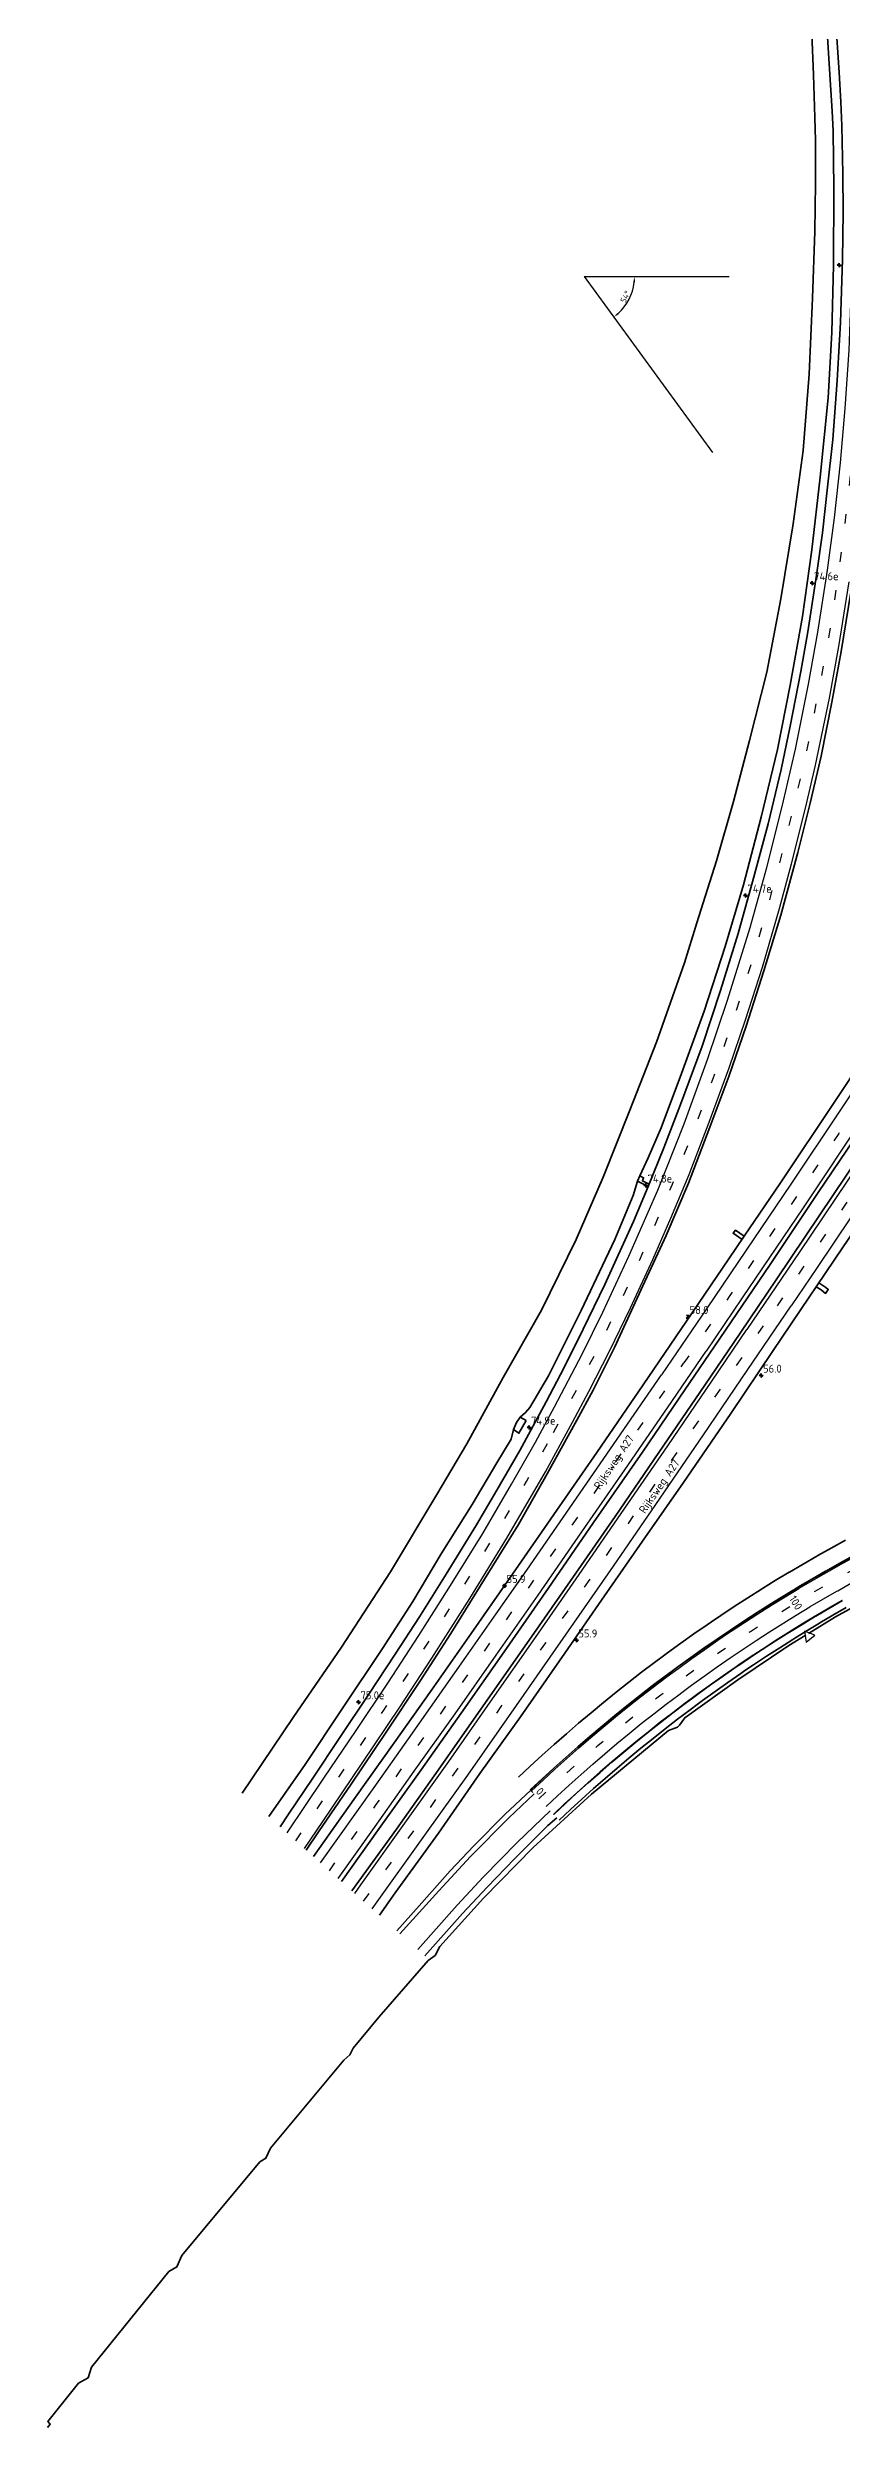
# Model space of a CAD drawing. Header units: metres. Extents: x 134219 to 139178, y 438661 to 444352.
# Drawn here: x 134971 to 135219, y 442374 to 443118 of the extents above; entities that cross this region are included whole.
import ezdxf
from ezdxf.enums import TextEntityAlignment as Align

# ---------------------------------------------------------------- set-up
doc = ezdxf.new("R2010")
doc.units = ezdxf.units.M
doc.linetypes.add('13strp', pattern=[4, 1, -3])
doc.linetypes.add('39strp', pattern=[12, 3, -9])
doc.layers.get('DEFPOINTS').update_dxf_attribs({"color": 193})
for name, color, linetype, lineweight in [('N-WE-KL-ET_LS_OV_KABEL-G', 10, 'KL-LS-OV-N', 35), ('N-WE-VW-VS-S', 160, 'Continuous', 25), ('N-WE-VW-VS_DRAAGCONSTRUCTIE-T18', 1, 'Continuous', 18), ('N-WE-VW-VS_DRAAGCONSTRUCTIE-T25', 7, 'Continuous', 25), ('Utd-ondergr-bs', 8, 'Continuous', 35), ('Utd-ondergr-nw', 8, '13strp', 35), ('X-XX-AL-ORIENTATIE-S', 7, 'Continuous', 25)]:
    doc.layers.add(name, color=color, linetype=linetype, lineweight=lineweight)
doc.layers.add('Utd-weg-bs', color=8, linetype='Continuous')
doc.layers.add('Utd-weg-nw', color=8, linetype='Continuous')
doc.styles.add('alm a2ee v011$0$Iso-rtw', font='NLCS-ISO.ttf')
doc.styles.add('dtm a2ee v011$0$rtw_iso', font='NLCS-ISO.ttf')
doc.styles.add('ISO18', font='NLCS-ISO.ttf')
doc.styles.add('NLCS-ISO', font='NLCS-ISO.ttf')
doc.linetypes.add('KL-LS-OV-N', pattern='A,4,-1,[103,NLCS.SHX,S=0.75,R=0,X=0,Y=0],-1,4,-1.5,["0V",Standard,S=1,R=0,X=0,Y=-0.5],-3', length=14.5)
doc.dimstyles.new('UTD', dxfattribs={"dimtxt": 1.8, "dimasz": 1.8, "dimexe": 0, "dimexo": 0, "dimgap": 0.5, "dimtad": 1, "dimdec": 1, "dimzin": 1, "dimdsep": 46, "dimtxsty": 'ISO18', "dimcen": 2.5, "dimclrd": 256, "dimclre": 256, "dimclrt": 1, "dimadec": 0, "dimazin": 0, "dimtfac": 1, "dimtdec": 1, "dimtmove": 0, "dimatfit": 3, "dimfxl": 0, "dimlwd": -1, "dimlwe": -1, "dimarcsym": 0})

# ---------------------------------------------------------------- blocks, each defined once
blk = doc.blocks.new('*D130')
at = {"transparency": 16777216}
blk.add_arc((135179.11, 443199.33), 15.73, 312.62454, 353.44146, dxfattribs=at)
for points in [[(135194.44, 443197.55), (135195.04, 443197.52), (135194.84, 443199.33)], [(135189.95, 443187.53), (135189.57, 443187.99), (135188.37, 443186.62)]]:
    blk.add_solid(points, dxfattribs=at)
at = {"layer": 'DEFPOINTS', "color": 0, "transparency": 16777216}
for p in [(135179.11, 443199.33), (135179.11, 443199.33), (135224.38, 443199.33), (135191.85, 443190.1), (135219.17, 443144.33)]:
    blk.add_point(p, dxfattribs=at)
at = {"color": 1, "transparency": 16777216, "insert": (135191.98, 443193.02), "char_height": 1.8, "attachment_point": 5, "rotation": 63.84957, "style": 'ISO18'}
blk.add_mtext('54°', dxfattribs=at)
blk = doc.blocks.new('SVW-VS_KAST_DS-SO')
blk.add_lwpolyline([(-1.75, -0.99), (1.75, -0.99), (0, 2.01)], close=True)
at = {"layer": 'N-WE-VW-VS_DRAAGCONSTRUCTIE-T18', "linetype": 'ByBlock', "style": 'NLCS-ISO', "flags": 1}
for tag, p in [('OMSCHRIJVING_LEGENDA', (0, -8.43)), ('LEVERANCIER', (0, -12.22)), ('NABIJ_PORTAAL', (0, -16)), ('LOCATIE', (0, -19.78)), ('BPS-CODERING', (0, -23.57)), ('VOEDINGSPUNT', (0, -27.35)), ('GROEPSNUMMER', (0, -31.14)), ('POSITIE_X', (0, -34.92)), ('POSITIE_Y', (0, -38.71)), ('OVERIGE_OPMERKING(EN)_1', (0, -42.49)), ('OVERIGE_OPMERKING(EN)_2', (0, -46.28))]:
    blk.add_attdef(tag, p, '', height=1.8, dxfattribs=at)
at = {"layer": 'N-WE-VW-VS_DRAAGCONSTRUCTIE-T25', "linetype": 'ByBlock', "style": 'NLCS-ISO'}
blk.add_attdef('SOORT_KAST', text='', height=2.5, dxfattribs=at).set_placement((0, 5.27), align=Align.MIDDLE_CENTER)
blk = doc.blocks.new('dtm a2ee v011$0$hecto-flat-57')
at = {"layer": 'Utd-ondergr-bs'}
for p, q in [((0, 0.625), (-0.625, 0)), ((-0.625, 0), (0.625, 0)), ((0, -0.625), (0, 0.625)), ((0.625, 0), (0, -0.625))]:
    blk.add_line(p, q, dxfattribs=at)
blk = doc.blocks.new('dtm a2ee v011$0$hecto-flat-59')
at = {"layer": 'Utd-ondergr-bs'}
for p, q in [((0, 0.625), (-0.625, 0)), ((-0.625, 0), (0.625, 0)), ((0, -0.625), (0, 0.625)), ((0.625, 0), (0, -0.625))]:
    blk.add_line(p, q, dxfattribs=at)
blk = doc.blocks.new('dtm a2ee v011$0$hecto-flat-60')
at = {"layer": 'Utd-ondergr-bs'}
for p, q in [((0, 0.625), (-0.625, 0)), ((-0.625, 0), (0.625, 0)), ((0, -0.625), (0, 0.625)), ((0.625, 0), (0, -0.625))]:
    blk.add_line(p, q, dxfattribs=at)
blk = doc.blocks.new('dtm a2ee v011$0$hecto-flat-61')
at = {"layer": 'Utd-ondergr-bs'}
for p, q in [((0, 0.625), (-0.625, 0)), ((-0.625, 0), (0.625, 0)), ((0, -0.625), (0, 0.625)), ((0.625, 0), (0, -0.625))]:
    blk.add_line(p, q, dxfattribs=at)
blk = doc.blocks.new('dtm a2ee v011$0$hecto-flat-62')
at = {"layer": 'Utd-ondergr-bs'}
for p, q in [((0, 0.625), (-0.625, 0)), ((-0.625, 0), (0.625, 0)), ((0, -0.625), (0, 0.625)), ((0.625, 0), (0, -0.625))]:
    blk.add_line(p, q, dxfattribs=at)
blk = doc.blocks.new('dtm a2ee v011$0$hecto-flat-69')
at = {"layer": 'Utd-ondergr-bs'}
for p, q in [((0.45, 0.43), (-0.45, -0.43)), ((-0.43, 0.45), (0.45, 0.43)), ((0.43, -0.45), (-0.43, 0.45)), ((-0.45, -0.43), (0.43, -0.45))]:
    blk.add_line(p, q, dxfattribs=at)
blk = doc.blocks.new('dtm a2ee v011$0$hecto-flat-70')
at = {"layer": 'Utd-ondergr-bs'}
for p, q in [((0, 0.625), (-0.625, 0)), ((-0.625, 0), (0.625, 0)), ((0, -0.625), (0, 0.625)), ((0.625, 0), (0, -0.625))]:
    blk.add_line(p, q, dxfattribs=at)
blk = doc.blocks.new('dtm a2ee v011$0$hecto-flat-71')
at = {"layer": 'Utd-ondergr-bs'}
for p, q in [((0, 0.625), (-0.625, 0)), ((-0.625, 0), (0.625, 0)), ((0, -0.625), (0, 0.625)), ((0.625, 0), (0, -0.625))]:
    blk.add_line(p, q, dxfattribs=at)
blk = doc.blocks.new('dtm a2ee v011$0$hecto-flat-72')
at = {"layer": 'Utd-ondergr-bs'}
for p, q in [((0, 0.625), (-0.625, 0)), ((-0.625, 0), (0.625, 0)), ((0, -0.625), (0, 0.625)), ((0.625, 0), (0, -0.625))]:
    blk.add_line(p, q, dxfattribs=at)
blk = doc.blocks.new('dtm a2ee v011$0$hecto-flat-73')
at = {"layer": 'Utd-ondergr-bs'}
for p, q in [((0, 0.625), (-0.625, 0)), ((-0.625, 0), (0.625, 0)), ((0, -0.625), (0, 0.625)), ((0.625, 0), (0, -0.625))]:
    blk.add_line(p, q, dxfattribs=at)
blk = doc.blocks.new('A$C4B726DB5')
for q in [(135219.17, 443144.33), (135224.38, 443199.33)]:
    blk.add_line((135179.11, 443199.33), q)
dim = blk.add_angular_dim_2l(base=(135191.85, 443190.1), line1=((135179.11, 443199.33), (135219.17, 443144.33)), line2=((135179.11, 443199.33), (135224.38, 443199.33)), dimstyle='UTD')
dim.commit()
dim.dimension.update_dxf_attribs({"geometry": '*D130', "text_midpoint": (135193.23, 443192.4), "dimtype": 130})

msp = doc.modelspace()

# ---------------------------------------------------------------- linework, layer by layer
at = {"layer": 'N-WE-KL-ET_LS_OV_KABEL-G', "flags": 128}
for points, elevation in [([(135483.36, 442719.75), (135483.08, 442719.68), (135474.69, 442718.95), (135465.4, 442717.32), (135450.93, 442713.74), (135440.77, 442709.99), (135436.56, 442707.61), (135420.32, 442704.45), (135415.91, 442703.49), (135391.13, 442697.52), (135383.91, 442695.52), (135371.66, 442692.05), (135370.59, 442691.68), (135358.82, 442687.67), (135355.34, 442686.41), (135346.21, 442682.04), (135341.42, 442679.09), (135337.41, 442678.63), (135323.44, 442673.45), (135306.03, 442667.64), (135290.31, 442662.7), (135270.27, 442654.45), (135257.3, 442648.81), (135232.65, 442636), (135217.41, 442627.7), (135208.97, 442622.46)], 6.11), ([(135208.19, 442621.98), (135207.97, 442621.84), (135202.85, 442618.68), (135186.85, 442607.98), (135170.33, 442596.14), (135168.66, 442593.79), (135168.06, 442593.19), (135165.2, 442592.16), (135141.17, 442572.28), (135122.93, 442555.54), (135107.49, 442539.74), (135093.81, 442524.59), (135092.38, 442521.84), (135090.2, 442520.22), (135074.77, 442502.59), (135066.78, 442492.84), (135065.68, 442490.75), (135063.77, 442489.14), (135040.95, 442461.67), (135039.49, 442458.48), (135037.61, 442457.37), (135013.23, 442428.12), (135011.67, 442424.49), (135009.19, 442423.12), (134984.97, 442393.18), (134983.9, 442389.9), (134980.94, 442388.19), (134971.37, 442376.19), (134972.09, 442375.36), (134971.28, 442374.37)], 7.22)]:
    msp.add_lwpolyline(points, dxfattribs=dict(at, elevation=elevation))
at = {"layer": 'Utd-ondergr-bs', "flags": 128}
for points in [[(135131.71, 443429.66), (135132.86, 443427.5), (135141.63, 443409.67), (135148.91, 443394.07), (135156.57, 443376.81), (135162.9, 443361.44), (135170.01, 443342.96), (135175.51, 443327.72), (135181.2, 443310.92), (135186.16, 443295.04), (135190.59, 443279.69), (135194.89, 443263.53), (135198.81, 443248.2), (135202.92, 443229.96), (135206.17, 443213.35), (135209.23, 443195.99), (135212.11, 443177.69), (135214.27, 443160.69), (135216.13, 443142.6), (135217.45, 443127.27), (135218.53, 443110.22), (135219.03, 443101.03), (135219.38, 443093.5)], [(135196.02, 443239.88), (135196.87, 443238.49), (135198.58, 443235.04), (135201.63, 443223.25), (135203.44, 443213.37), (135204.62, 443203.96), (135206.3, 443194.1), (135208.56, 443179.66), (135210.47, 443166.43), (135211.62, 443153.11), (135213.69, 443138.17), (135214.69, 443124.65), (135215.56, 443111.28), (135216.37, 443098.12), (135216.68, 443091.99)], [(135209.98, 443122.4), (135210.49, 443109.5), (135210.91, 443096.18), (135211.2, 443088.92)], [(135158.89, 442762.12), (135163.83, 442774.22), (135169.02, 442787.77), (135175.75, 442806.02), (135181.52, 442823.39), (135186.96, 442841.2), (135191.84, 442858.44), (135196.33, 442875.45), (135200.43, 442892.46), (135203.28, 442905.99), (135206.55, 442923.02), (135208.8, 442935.48), (135211.51, 442953.14), (135213.34, 442966.35), (135214.95, 442980.63), (135216.58, 442995.54), (135217.98, 443013.97), (135218.96, 443032.11), (135219.61, 443051.79), (135219.79, 443066.61), (135219.74, 443078.58), (135219.38, 443093.5)], [(135427.81, 443098.31), (135413.95, 443075.27), (135396.72, 443047.19), (135384.38, 443027.43), (135377.54, 443015.99), (135366.42, 442998.03), (135353.58, 442977.73), (135341.21, 442958.26), (135329.01, 442939.14), (135317.18, 442920.62), (135302.95, 442898.58), (135287.29, 442874.21), (135274.99, 442855.5), (135259.14, 442831.19), (135245.53, 442810.76), (135227.74, 442783.49), (135212.01, 442760.2), (135196.97, 442737.77), (135179.54, 442712.01)], [(135430.78, 443094.52), (135417.27, 443072.18), (135405.84, 443053.5), (135400.26, 443044.58), (135387.87, 443024.77), (135374.78, 443003.44), (135359.85, 442979.52), (135343.64, 442954), (135329.75, 442932), (135315.11, 442909.36), (135301.89, 442889), (135286.26, 442864.59), (135269.67, 442839.38), (135253.96, 442815.42), (135239.69, 442793.9), (135225.09, 442772.01), (135212.33, 442752.94), (135199.12, 442733.22), (135187.59, 442716.29)], [(135156.33, 442765.47), (135158.88, 442771.05), (135162.99, 442780.45), (135169.29, 442797.42), (135176.41, 442816.93), (135182.97, 442837.14), (135188.7, 442856.34), (135194.21, 442877.52), (135199.32, 442898.66), (135203.29, 442918.8), (135207.1, 442940.25), (135209.98, 442961.05), (135212.65, 442983.75), (135215.15, 443008.52), (135216.25, 443029), (135216.83, 443049.98), (135216.9, 443073.95), (135216.68, 443091.99)], [(135190.55, 442901.48), (135196, 442922.82), (135200.38, 442945.74), (135204.14, 442969.18), (135207.26, 442992.15), (135209.17, 443015.98), (135210.22, 443039.69), (135210.94, 443060.48), (135211.18, 443075.52), (135211.2, 443088.92)], [(135136.59, 442689.13), (135141.7, 442698.52), (135148.34, 442711.83), (135157.23, 442731.04), (135164.53, 442746.83), (135171.48, 442763.16), (135178.17, 442780.61), (135184.08, 442796.5), (135189.46, 442812.22), (135195.04, 442829.52), (135200.29, 442846.92), (135205.66, 442866.53), (135209.46, 442881.91), (135212.95, 442896.54), (135216.25, 442913.49), (135219.18, 442929.32), (135222.17, 442947.84)], [(135190.55, 442901.48), (135185.58, 442882.37), (135180.19, 442863.92)], [(135180.19, 442863.92), (135177.42, 442855.01), (135174.12, 442844.46), (135170.23, 442832.03), (135161.54, 442807.2), (135153.2, 442786.01), (135144.85, 442765.07), (135136.37, 442745.6), (135125.53, 442723.43), (135113.58, 442702.45), (135102.24, 442681.67), (135092.87, 442665.84)], [(135233.69, 442813.5), (135217.65, 442789.28), (135200.2, 442763.26), (135188.92, 442746.57), (135184.14, 442739.5), (135170.85, 442720.02), (135157.29, 442700.15)], [(135158.89, 442762.12), (135155.56, 442763.74), (135156.33, 442765.47), (135157.47, 442764.83), (135157.07, 442763.88), (135159.22, 442762.83)], [(135158.89, 442762.12), (135154.34, 442751.22), (135145.36, 442731.52), (135138.63, 442717.51), (135132.63, 442705.58), (135126.99, 442694.82), (135118.83, 442679.67)], [(135118.86, 442690.02), (135120.61, 442691.46), (135121.93, 442693.04), (135127.72, 442702.91), (135137.91, 442723.34), (135148.44, 442745.59), (135154.21, 442759.31), (135155.56, 442763.74)], [(135230.28, 442758.8), (135217.23, 442739.41), (135211.35, 442730.81), (135209.35, 442727.88)], [(135188.23, 442745.55), (135185.42, 442747.51), (135186.15, 442748.47), (135188.92, 442746.57)], [(135074.93, 442534.38), (135079.9, 442541.37), (135093.34, 442560.07), (135106.34, 442578.7), (135119.04, 442596.38), (135132.88, 442616.31), (135145.26, 442634.25), (135157.82, 442652.34), (135169.94, 442669.59), (135184.72, 442691.15), (135197.78, 442710.52), (135209.35, 442727.88)], [(135211.35, 442730.81), (135212.92, 442729.78)], [(135212.18, 442732.02), (135214.38, 442730.56)], [(135212.92, 442729.78), (135214.31, 442728.7), (135215.17, 442729.97), (135214.38, 442730.56)], [(135066.34, 442542.04), (135080.23, 442561.27), (135093.28, 442579.77), (135107.39, 442599.89), (135122.48, 442621.36), (135135.39, 442639.9), (135148.54, 442659.04), (135162.23, 442678.97), (135176.56, 442699.99), (135187.59, 442716.29)], [(135063.11, 442544.92), (135074.84, 442561.51), (135087.93, 442579.82), (135100.43, 442597.59), (135113.87, 442616.71), (135127.63, 442636.54), (135141.78, 442657.17), (135157.07, 442679.08), (135170.32, 442698.62), (135179.54, 442712.01)], [(135054.33, 442552.75), (135066.98, 442570.59), (135079.52, 442588.29), (135091.21, 442604.73), (135103.6, 442622.39), (135116.52, 442640.98), (135129.43, 442659.63), (135142.86, 442678.98), (135157.29, 442700.15)], [(135052.07, 442554.76), (135055.93, 442560.49), (135066.11, 442575.4), (135077, 442591.58), (135087.56, 442607.4), (135097.23, 442622.48), (135107.71, 442639.4), (135118.35, 442656.45), (135127.29, 442672.33), (135136.59, 442689.13)], [(135116.85, 442686.18), (135116.1, 442683.15), (135111.59, 442675.82)], [(135040.36, 442565.22), (135051.77, 442581.51), (135063.27, 442598.95), (135075.94, 442617.74), (135085.34, 442632.45), (135094.27, 442647.36), (135103.96, 442662.73), (135111.59, 442675.82)], [(135043.9, 442562.06), (135046.52, 442566.04), (135054.13, 442577.21), (135062.54, 442589.95), (135071.64, 442603.46), (135079.86, 442615.97), (135087.42, 442627.64), (135095.83, 442640.95), (135105.22, 442656.41), (135111.6, 442667.21), (135118.83, 442679.67)], [(135032.08, 442572.6), (135047.97, 442596.15), (135063.05, 442618.2), (135078.41, 442641.67), (135092.87, 442665.84)], [(135080.34, 442529.55), (135087.31, 442537.38), (135097.06, 442548.25), (135104.43, 442556.12), (135114.16, 442565.92), (135122.19, 442573.44), (135122.2, 442573.45)], [(135089.13, 442521.71), (135100.85, 442534.95), (135108.57, 442543.13), (135117.25, 442552.18), (135127.59, 442562.43), (135130.32, 442564.88)]]:
    msp.add_lwpolyline(points, dxfattribs=at)
msp.add_lwpolyline([(135120.77, 442688.95), (135118.86, 442690.02), (135117.76, 442688.41), (135116.85, 442686.18), (135118.5, 442685.04)], close=True, dxfattribs=at)
msp.add_lwpolyline([(135113.54, 442554.56, 0, 1, 0), (135109.84, 442550.78, 0, 0, 0), (135104.27, 442545.09, 0, 0, 0)], format="xyseb", dxfattribs=at)
at = {"layer": 'Utd-ondergr-nw', "color": 7, "linetype": 'Continuous'}
msp.add_line((135122.13, 442573.52), (135122.82, 442572.79), dxfattribs=at)
at = {"layer": 'Utd-ondergr-nw', "linetype": 'Continuous', "flags": 128}
for points in [[(135118.35, 442577.51), (135122.04, 442580.97), (135125.77, 442584.4), (135129.53, 442587.78), (135133.33, 442591.13), (135137.17, 442594.43), (135141.04, 442597.7), (135144.94, 442600.92), (135148.88, 442604.11), (135152.85, 442607.25), (135156.86, 442610.35), (135160.89, 442613.4), (135163.24, 442615.15), (135164.96, 442616.42), (135169.06, 442619.39), (135173.19, 442622.32), (135177.35, 442625.2), (135178.71, 442626.13), (135181.54, 442628.04), (135185.76, 442630.84), (135190.01, 442633.59), (135194.29, 442636.3), (135194.6, 442636.49), (135198.6, 442638.96), (135202.94, 442641.57), (135203.06, 442641.65), (135207.3, 442644.14), (135211.63, 442646.64), (135211.87, 442646.77), (135216.1, 442649.15), (135220.54, 442651.58)], [(135122.08, 442573.57), (135125.73, 442576.99), (135129.42, 442580.38), (135133.14, 442583.73), (135136.9, 442587.03), (135140.69, 442590.3), (135144.52, 442593.53), (135148.38, 442596.72), (135152.27, 442599.87), (135156.2, 442602.97), (135160.16, 442606.04), (135164.15, 442609.06), (135166.47, 442610.79), (135168.17, 442612.04), (135172.22, 442614.98), (135176.31, 442617.87), (135180.42, 442620.72), (135181.76, 442621.64), (135184.57, 442623.53), (135188.74, 442626.3), (135192.94, 442629.02), (135197.17, 442631.69), (135197.48, 442631.88), (135201.43, 442634.32), (135205.72, 442636.91), (135205.84, 442636.99), (135210.03, 442639.45), (135214.32, 442641.92), (135214.55, 442642.05), (135218.73, 442644.4), (135223.12, 442646.8)], [(135122.13, 442573.52), (135125.78, 442576.94), (135129.47, 442580.33), (135133.19, 442583.67), (135136.95, 442586.98), (135140.74, 442590.25), (135144.56, 442593.48), (135148.42, 442596.66), (135152.32, 442599.81), (135156.24, 442602.92), (135160.2, 442605.98), (135164.19, 442609), (135166.51, 442610.73), (135168.21, 442611.98), (135172.26, 442614.92), (135176.35, 442617.81), (135180.46, 442620.67), (135181.8, 442621.58), (135184.6, 442623.47), (135188.78, 442626.24), (135192.98, 442628.96), (135197.21, 442631.63), (135197.51, 442631.82), (135201.47, 442634.26), (135205.75, 442636.85), (135205.88, 442636.93), (135210.06, 442639.39), (135214.35, 442641.86), (135214.59, 442641.99), (135218.77, 442644.34), (135223.16, 442646.74)], [(135129.32, 442565.93), (135132.89, 442569.28), (135136.5, 442572.59), (135140.14, 442575.87), (135143.81, 442579.1), (135147.52, 442582.3), (135151.26, 442585.46), (135155.04, 442588.57), (135158.84, 442591.65), (135162.68, 442594.69), (135166.55, 442597.68), (135170.45, 442600.64), (135172.73, 442602.33), (135174.39, 442603.55), (135178.35, 442606.43), (135182.35, 442609.26), (135186.37, 442612.05), (135187.68, 442612.94), (135190.42, 442614.79), (135194.5, 442617.49), (135198.61, 442620.16), (135202.75, 442622.77), (135203.05, 442622.96), (135206.91, 442625.34), (135211.1, 442627.87), (135211.23, 442627.95), (135215.32, 442630.36), (135219.51, 442632.77)], [(135129.37, 442565.88), (135132.94, 442569.23), (135136.54, 442572.54), (135140.18, 442575.82), (135143.86, 442579.05), (135147.56, 442582.25), (135151.31, 442585.4), (135155.08, 442588.52), (135158.89, 442591.6), (135162.72, 442594.63), (135166.59, 442597.63), (135170.5, 442600.58), (135172.77, 442602.27), (135174.43, 442603.5), (135178.39, 442606.37), (135182.39, 442609.2), (135186.41, 442611.99), (135187.72, 442612.88), (135190.46, 442614.73), (135194.54, 442617.44), (135198.65, 442620.1), (135202.79, 442622.71), (135203.08, 442622.9), (135206.95, 442625.29), (135211.14, 442627.81), (135211.27, 442627.89), (135215.36, 442630.3), (135219.55, 442632.71)], [(135131.08, 442564.08), (135134.63, 442567.41), (135138.21, 442570.71), (135141.83, 442573.96), (135145.49, 442577.18), (135149.17, 442580.36), (135152.89, 442583.5), (135156.65, 442586.6), (135160.43, 442589.66), (135164.25, 442592.68), (135168.1, 442595.66), (135171.98, 442598.6), (135174.24, 442600.28), (135175.9, 442601.5), (135179.84, 442604.35), (135183.81, 442607.17), (135187.81, 442609.94), (135189.12, 442610.83), (135191.84, 442612.67), (135195.9, 442615.36), (135199.99, 442618.01), (135204.1, 442620.61), (135204.4, 442620.79), (135208.24, 442623.17), (135212.41, 442625.68), (135212.53, 442625.76), (135216.6, 442628.16), (135220.77, 442630.55)]]:
    msp.add_lwpolyline(points, dxfattribs=at)
at = {"layer": 'Utd-weg-bs', "flags": 128}
for points in [[(135422.47, 443105.83), (135407.44, 443081.16), (135391.73, 443055.5), (135376.42, 443030.75), (135359.63, 443003.73), (135343.24, 442977.48), (135327.35, 442952.56), (135310.62, 442926.44), (135296.43, 442904.35), (135280.97, 442880.41), (135264.29, 442854.83), (135247.42, 442829.09), (135231.78, 442805.34), (135218.78, 442785.72), (135203.47, 442762.86), (135189.52, 442742.18), (135177.12, 442723.85), (135163.09, 442703.24)], [(135427.21, 443099.66), (135410.45, 443072.18), (135394.73, 443046.44), (135379.98, 443022.59), (135361.77, 442993.3), (135341.9, 442961.79), (135323.59, 442933.08), (135303.14, 442901.24), (135282.77, 442869.78), (135264.5, 442841.79), (135245.48, 442812.85), (135227.03, 442784.99), (135207.29, 442755.42), (135188.25, 442727.29), (135176.98, 442710.64)], [(135123.74, 442682.28), (135129.67, 442693.27), (135138.23, 442709.72), (135144.69, 442722.83), (135152.88, 442740.35), (135161.89, 442760.95), (135170.09, 442781.75), (135177.38, 442801.8), (135183.71, 442820.33), (135190.73, 442843.1), (135195.94, 442861.76), (135200.84, 442881.28), (135204.89, 442898.75), (135208.94, 442919.04), (135211.88, 442935.37), (135214.87, 442954.69), (135217.07, 442971.11), (135218.93, 442988.28), (135220.43, 443005.21), (135221.63, 443023.4), (135222.35, 443040.92), (135222.71, 443059.34), (135222.73, 443076.97), (135222.25, 443095.1)], [(135431.95, 443093.81), (135416.05, 443067.63), (135400.72, 443042.82), (135386.19, 443019.48), (135367.61, 442989.79), (135348.79, 442959.84), (135329.88, 442930.12), (135311.63, 442901.76), (135296.61, 442878.49), (135278.08, 442849.88), (135260.36, 442822.88), (135242.67, 442796.16), (135224.94, 442769.56), (135206.1, 442741.46), (135189.76, 442717.45)], [(135436.75, 443087.6), (135423.72, 443066.38), (135408.29, 443041.1), (135393.58, 443017.63), (135377.35, 442991.61), (135361.36, 442966.1), (135345.49, 442941.03), (135329.09, 442915.49), (135313.12, 442890.6), (135295.09, 442862.7), (135277.74, 442836.03), (135260.42, 442809.75), (135242.99, 442783.59), (135227.62, 442760.54), (135211.46, 442736.54), (135203.54, 442724.79)], [(135135.29, 442688.44), (135140.37, 442698.08), (135146.81, 442710.64), (135153.37, 442724.18), (135160.31, 442739.28), (135166, 442752.2), (135171.65, 442765.84), (135177.99, 442782.25), (135184.18, 442799.21), (135189.33, 442814.21), (135194.59, 442830.66), (135199.91, 442848.95), (135203.67, 442862.98), (135208.17, 442880.71), (135211.18, 442893.82), (135215.52, 442914.71), (135218.45, 442930.82), (135221.63, 442951.01)], [(135072.68, 442536.38), (135089.65, 442560.12), (135102.51, 442578.19), (135117.73, 442599.93), (135132.32, 442620.92), (135148.01, 442643.47), (135161.33, 442662.73), (135176.19, 442684.49), (135189.85, 442704.6), (135203.54, 442724.79)], [(135067.24, 442541.23), (135069.18, 442543.93), (135082.38, 442562.44), (135096.59, 442582.45), (135110.26, 442602), (135123.67, 442621.16), (135137.35, 442640.91), (135150.5, 442659.95), (135165.01, 442681.05), (135178.79, 442701.24), (135189.76, 442717.45)], [(135062.06, 442545.86), (135072.85, 442561.06), (135085.84, 442579.4), (135098.56, 442597.38), (135111.39, 442615.69), (135124.48, 442634.39), (135138.18, 442654.2), (135151.59, 442673.54), (135164.88, 442692.92), (135176.98, 442710.64)], [(135056.55, 442550.77), (135073.28, 442574.31), (135084.03, 442589.48), (135101.96, 442615.06), (135111.42, 442628.6), (135120.96, 442642.21), (135132.32, 442658.7), (135143.93, 442675.44), (135163.09, 442703.24)], [(135051.51, 442555.27), (135057.24, 442563.67), (135069.54, 442581.91), (135081.28, 442599.47), (135091.34, 442614.69), (135103.17, 442633.34), (135114.69, 442652.22), (135126.77, 442672.93), (135135.29, 442688.44)], [(135046.07, 442560.12), (135057.6, 442577.2), (135067.7, 442592.16), (135077.53, 442606.92), (135087.29, 442621.8), (135096.67, 442636.57), (135107.22, 442653.73), (135116.23, 442669.15), (135123.74, 442682.28)], [(135081.36, 442528.64), (135093.49, 442542.06), (135103.44, 442552.81), (135115.4, 442564.89), (135123.28, 442572.3)], [(135086.89, 442523.7), (135099.2, 442537.51), (135107.43, 442546.38), (135117.95, 442557.18), (135128.27, 442567.04)]]:
    msp.add_lwpolyline(points, dxfattribs=at)
at = {"layer": 'Utd-weg-bs', "linetype": '39strp', "flags": 128}
for points in [[(135424.85, 443102.73), (135410.37, 443079.02), (135395.25, 443054.32), (135378.13, 443026.58), (135361.3, 442999.56), (135345.58, 442974.37), (135328.33, 442947.26), (135312.9, 442923.08), (135295.11, 442895.52), (135282.18, 442875.59), (135265.76, 442850.31), (135248.7, 442824.32), (135232.23, 442799.4), (135218.46, 442778.67), (135200.16, 442751.47), (135184.19, 442727.7), (135170.08, 442706.97)], [(135129.36, 442685.28), (135136.57, 442698.59), (135143.87, 442712.82), (135152.5, 442730.88), (135159.09, 442745.5), (135166.5, 442762.84), (135172.87, 442778.83), (135179.63, 442797.06), (135184.99, 442812.77), (135191.17, 442831.74), (135195.69, 442847.3), (135200.93, 442866.66), (135204.74, 442881.99), (135209.18, 442901.41), (135212.35, 442917.77), (135215.68, 442935.43), (135217.71, 442949.07), (135219.6, 442962.56), (135221.48, 442977.79), (135223.26, 442995.79), (135224.37, 443008.87), (135225.28, 443026.22), (135226.13, 443044.74), (135226.29, 443062.7), (135226.24, 443081.2), (135225.79, 443097.09)], [(135434.33, 443090.73), (135420.39, 443067.88), (135403.75, 443040.91), (135389.1, 443017.26), (135371.61, 442989.43), (135355.86, 442964.28), (135338.9, 442937.6), (135323.44, 442913.36), (135303.37, 442882.25), (135283.88, 442852.09), (135265.08, 442823.55), (135244.74, 442792.73), (135224.15, 442761.93), (135207.62, 442737.34), (135196.66, 442721.13)], [(135069.98, 442538.79), (135081.68, 442555.22), (135096.62, 442576.19), (135113.02, 442599.59), (135126.9, 442619.55), (135138.15, 442635.68), (135152.76, 442656.86), (135168.57, 442679.94), (135182.79, 442700.74), (135196.66, 442721.13)], [(135059.32, 442548.3), (135073.97, 442568.99), (135088.08, 442588.88), (135102.63, 442609.58), (135117.26, 442630.53), (135131.42, 442650.85), (135145.11, 442670.75), (135158.47, 442690.07), (135170.08, 442706.97)], [(135048.8, 442557.68), (135057.35, 442570.41), (135067.14, 442584.64), (135076.27, 442598.5), (135084.98, 442611.41), (135094.45, 442626.29), (135103.39, 442640.73), (135112.51, 442655.64), (135120.89, 442669.96), (135129.36, 442685.28)]]:
    msp.add_lwpolyline(points, dxfattribs=at)
at = {"layer": 'Utd-weg-nw', "linetype": '39strp', "flags": 128}
msp.add_lwpolyline([(135124.71, 442570.8), (135128.33, 442574.19), (135131.99, 442577.55), (135135.68, 442580.87), (135139.41, 442584.15), (135143.17, 442587.4), (135146.97, 442590.6), (135150.8, 442593.76), (135154.66, 442596.88), (135158.55, 442599.96), (135162.48, 442603), (135166.44, 442606), (135168.74, 442607.72), (135170.43, 442608.96), (135174.45, 442611.87), (135178.5, 442614.74), (135182.58, 442617.57), (135183.91, 442618.48), (135186.69, 442620.36), (135190.83, 442623.1), (135195, 442625.8), (135199.2, 442628.45), (135199.5, 442628.64), (135203.42, 442631.06), (135207.67, 442633.63), (135207.8, 442633.7), (135211.95, 442636.15), (135216.2, 442638.59), (135216.44, 442638.73), (135220.59, 442641.06), (135224.94, 442643.44), (135229.32, 442645.79), (135233.73, 442648.09), (135238.15, 442650.35), (135242.6, 442652.57), (135247.07, 442654.76), (135251.55, 442656.91), (135256.06, 442659.02), (135260.58, 442661.1), (135265.11, 442663.15), (135269.66, 442665.17), (135274.23, 442667.16), (135274.42, 442667.24), (135278.9, 442669.16), (135283.4, 442671.05), (135288, 442672.95), (135292.61, 442674.82), (135297.24, 442676.66), (135301.88, 442678.48), (135306.52, 442680.26), (135311.18, 442682.02), (135315.85, 442683.75), (135320.54, 442685.45), (135325.23, 442687.12), (135329.93, 442688.75), (135334.64, 442690.37), (135339.36, 442691.95), (135344.1, 442693.5), (135348.84, 442695.02), (135353.59, 442696.51), (135358.35, 442697.97), (135359.67, 442698.37), (135363.78, 442699.6), (135367.9, 442700.81), (135372.68, 442702.19), (135377.48, 442703.54), (135382.29, 442704.87), (135387.1, 442706.18), (135391.91, 442707.47), (135396.74, 442708.75), (135401.57, 442710.01), (135406.4, 442711.25), (135411.24, 442712.49), (135416.08, 442713.71), (135420.92, 442714.93), (135425.77, 442716.14), (135430.62, 442717.34), (135435.47, 442718.55), (135436.82, 442718.88), (135445.18, 442720.98), (135450.04, 442722.21), (135454.89, 442723.46), (135459.74, 442724.73), (135464.59, 442726.04), (135469.44, 442727.38), (135474.27, 442728.76), (135479.1, 442730.2), (135483.91, 442731.69), (135488.71, 442733.24), (135493.48, 442734.87), (135496.66, 442735.99), (135499.82, 442737.14), (135502.97, 442738.34), (135506.11, 442739.57), (135509.24, 442740.84), (135512.35, 442742.15), (135513.63, 442742.71), (135517.62, 442744.48), (135521.57, 442746.33), (135524.61, 442747.8), (135527.62, 442749.32), (135530.62, 442750.88), (135533.59, 442752.48), (135536.54, 442754.13), (135539.47, 442755.81), (135542.37, 442757.54), (135545.25, 442759.3), (135548.1, 442761.1), (135550.93, 442762.95), (135553.73, 442764.83), (135556.51, 442766.75), (135559.26, 442768.71), (135561.98, 442770.71), (135564.67, 442772.75), (135567.34, 442774.82), (135569.98, 442776.93), (135572.58, 442779.08), (135575.16, 442781.26), (135577.7, 442783.47), (135580.22, 442785.73), (135582.7, 442788.02), (135585.15, 442790.34), (135587.57, 442792.69), (135589.96, 442795.08), (135592.31, 442797.5), (135594.63, 442799.96), (135595.36, 442800.75)], dxfattribs=at)
at = {"layer": 'Utd-weg-nw', "linetype": 'Continuous', "flags": 128}
for points in [[(135122.41, 442573.23), (135126.05, 442576.65), (135129.74, 442580.03), (135133.46, 442583.38), (135137.21, 442586.68), (135141, 442589.95), (135144.82, 442593.17), (135148.68, 442596.36), (135152.57, 442599.5), (135156.49, 442602.6), (135160.44, 442605.66), (135164.43, 442608.68), (135166.75, 442610.41), (135168.45, 442611.66), (135172.5, 442614.59), (135176.58, 442617.49), (135180.69, 442620.34), (135182.03, 442621.25), (135184.83, 442623.14), (135189, 442625.9), (135193.19, 442628.62), (135197.42, 442631.29), (135197.73, 442631.48), (135201.68, 442633.92), (135205.96, 442636.51), (135206.08, 442636.58), (135210.27, 442639.04), (135214.55, 442641.51), (135214.78, 442641.64), (135218.96, 442643.99), (135223.35, 442646.39)], [(135127.02, 442568.36), (135130.61, 442571.74), (135134.24, 442575.07), (135137.91, 442578.37), (135141.61, 442581.63), (135145.35, 442584.85), (135149.11, 442588.03), (135152.92, 442591.17), (135156.75, 442594.27), (135160.62, 442597.32), (135164.52, 442600.34), (135168.45, 442603.32), (135170.73, 442605.02), (135172.41, 442606.26), (135176.4, 442609.15), (135180.42, 442612), (135184.47, 442614.81), (135185.8, 442615.71), (135188.56, 442617.57), (135192.67, 442620.3), (135196.81, 442622.98), (135200.97, 442625.61), (135201.27, 442625.8), (135205.17, 442628.2), (135209.39, 442630.75), (135209.51, 442630.83), (135213.64, 442633.25), (135217.86, 442635.68), (135218.09, 442635.81), (135222.21, 442638.13)]]:
    msp.add_lwpolyline(points, dxfattribs=at)

# ---------------------------------------------------------------- block references
at = {"layer": 'N-WE-VW-VS-S', "rotation": 38.61453696306594}
msp.add_blockref('SVW-VS_KAST_DS-SO', (135209, 442621.64), dxfattribs=at)
at = {"layer": 'Utd-ondergr-bs'}
for name, p in [('dtm a2ee v011$0$hecto-flat-73', (135218.57, 443050.03)), ('dtm a2ee v011$0$hecto-flat-72', (135210.16, 442950.69)), ('dtm a2ee v011$0$hecto-flat-71', (135189.32, 442853.06)), ('dtm a2ee v011$0$hecto-flat-62', (135158.12, 442762.47)), ('dtm a2ee v011$0$hecto-flat-69', (135171.25, 442721.42)), ('dtm a2ee v011$0$hecto-flat-70', (135194.2, 442703.09)), ('dtm a2ee v011$0$hecto-flat-61', (135121.71, 442686.85)), ('dtm a2ee v011$0$hecto-flat-60', (135114.05, 442637.37)), ('dtm a2ee v011$0$hecto-flat-59', (135136.5, 442620.33)), ('dtm a2ee v011$0$hecto-flat-57', (135068.45, 442601.02))]:
    msp.add_blockref(name, p, dxfattribs=at)
at = {"layer": 'X-XX-AL-ORIENTATIE-S'}
msp.add_blockref('A$C4B726DB5', (-40.22, -152.85), dxfattribs=at)

# ---------------------------------------------------------------- texts
at = {"layer": 'Utd-ondergr-bs', "color": 7, "style": 'dtm a2ee v011$0$rtw_iso'}
for s, p in [('74.6e', (135210.75, 442951.56)), ('74.7e', (135189.92, 442853.93)), ('74.8e', (135158.71, 442763.34)), ('58.0', (135171.85, 442722.29)), ('56.0', (135194.79, 442703.96)), ('74.9e', (135122.3, 442687.71)), ('55.9', (135114.65, 442638.24)), ('55.9', (135137.09, 442621.2)), ('75.0e', (135069.04, 442601.89))]:
    msp.add_text(s, height=2.5, dxfattribs=at).set_placement(p)
at = {"layer": 'Utd-ondergr-bs', "style": 'dtm a2ee v011$0$rtw_iso'}
for rotation, p in [(56.2146, (135143.79, 442667.22)), (55.5475, (135157.87, 442659.72))]:
    msp.add_text('Rijksweg A27', height=2.5, rotation=rotation, dxfattribs=at).set_placement(p)
at = {"layer": 'Utd-ondergr-nw', "color": 7, "style": 'alm a2ee v011$0$Iso-rtw'}
for s, rotation, p in [('100', 301.40991, (135202.78, 442633.31)), ('0', 313.47218, (135123.62, 442572.86))]:
    msp.add_text(s, height=2.5, rotation=rotation, dxfattribs=at).set_placement(p)

doc.saveas('drawing.dxf')
